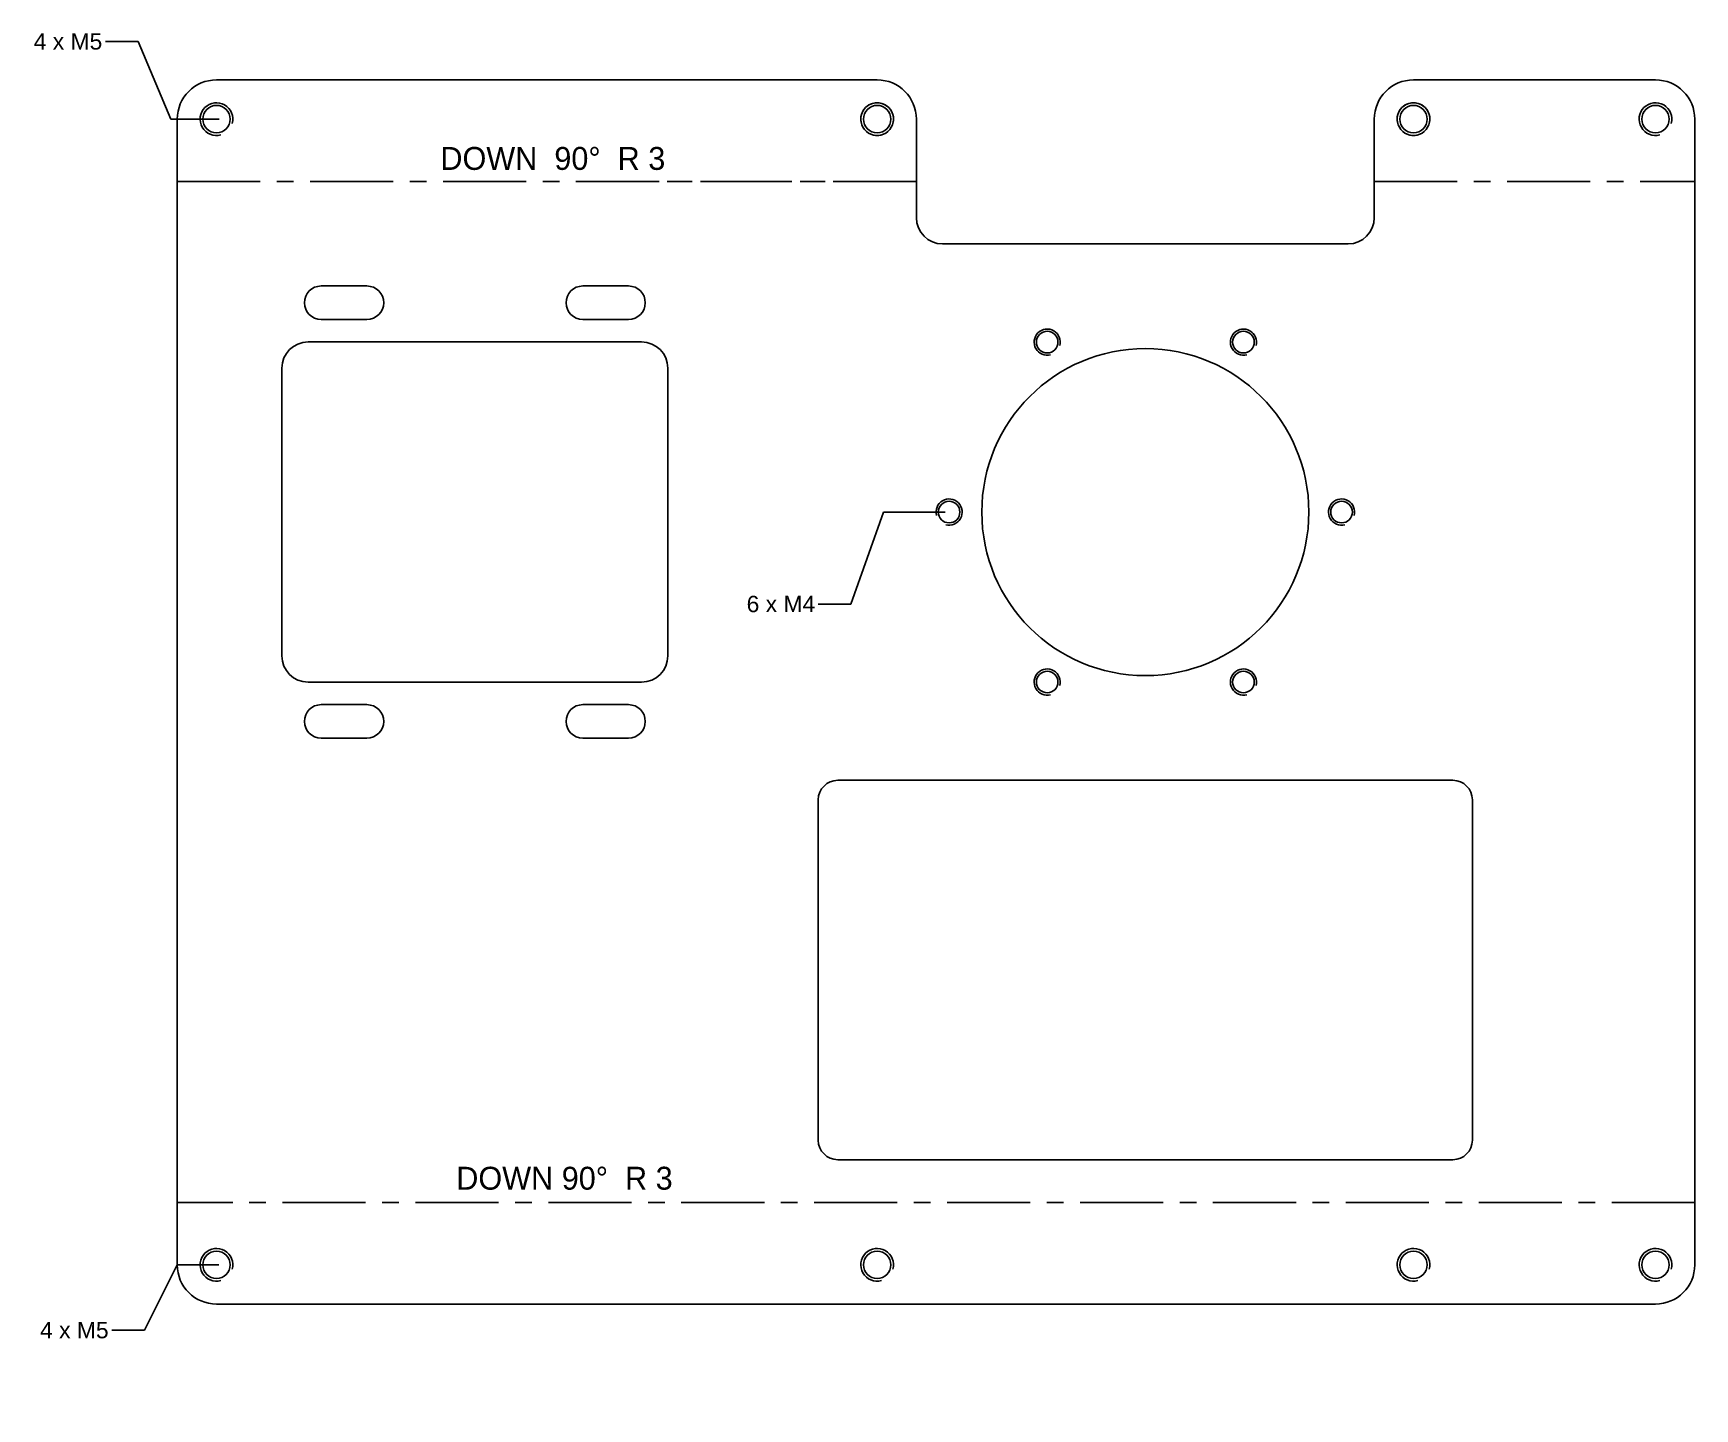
# Model space of a CAD drawing. Extents: x -170 to 84, y -137 to 73.
import ezdxf

# ---------------------------------------------------------------- set-up
doc = ezdxf.new("R2010")
doc.units = 0
doc.linetypes.add('CENTERX2', pattern=[20.32, 12.7, -2.54, 2.54, -2.54])
doc.layers.get('0').update_dxf_attribs({"linetype": 'CONTINUOUS'})
doc.layers.get('DEFPOINTS').update_dxf_attribs({"linetype": 'CONTINUOUS'})
doc.layers.add('DEFAULT', color=7, linetype='CONTINUOUS')
doc.styles.add('DEFAULT', font='arial.ttf')
doc.dimstyles.new('ISO-25', dxfattribs={"dimtxt": 2.5, "dimasz": 2.5, "dimexe": 1.25, "dimexo": 0.625, "dimtad": 1, "dimtoh": 1, "dimzin": 1, "dimcen": 2.5, "dimazin": 3, "dimtfac": 1, "dimtix": 1, "dimtmove": 0, "dimatfit": 3})

# ---------------------------------------------------------------- blocks, each defined once
blk = doc.blocks.new('*D1')
at = {"layer": 'DEFAULT', "color": 0}
for p, q in [((-148.02, -115.07), (-153.02, -125.07)), ((-141.62, -115.07), (-148.02, -115.07)), ((-153.02, -125.07), (-158.02, -125.07))]:
    blk.add_line(p, q, dxfattribs=at)
at = {"layer": 'DEFPOINTS', "color": 0}
for p in [(-141, -115.07), (-158.02, -125.07), (-170.02, -137.07)]:
    blk.add_point(p, dxfattribs=at)
at = {"layer": 'DEFAULT', "color": 0, "linetype": 'CONTINUOUS', "style": 'DEFAULT'}
blk.add_text('4 x M5', height=2.5, dxfattribs=at).set_placement((-168.97, -126.3))
blk = doc.blocks.new('*D2')
at = {"layer": 'DEFAULT', "color": 0}
for p, q in [((-153.98, 71.93), (-158.98, 71.93)), ((-148.98, 60.07), (-153.98, 71.93)), ((-141.59, 60.07), (-148.98, 60.07))]:
    blk.add_line(p, q, dxfattribs=at)
at = {"layer": 'DEFPOINTS', "color": 0}
for p in [(-158.98, 71.93), (-140.97, 60.07), (-169.98, -137.07)]:
    blk.add_point(p, dxfattribs=at)
at = {"layer": 'DEFAULT', "color": 0, "linetype": 'CONTINUOUS', "style": 'DEFAULT'}
blk.add_text('4 x M5', height=2.5, dxfattribs=at).set_placement((-169.94, 70.7))
blk = doc.blocks.new('*D3')
at = {"layer": 'DEFAULT', "color": 0}
for p, q in [((-40.02, 0), (-45.02, -14.07)), ((-30.62, 0), (-40.02, 0)), ((-45.02, -14.07), (-50.02, -14.07))]:
    blk.add_line(p, q, dxfattribs=at)
at = {"layer": 'DEFPOINTS', "color": 0}
for p in [(-30, 0), (-50.02, -14.07), (-107.02, -137.07)]:
    blk.add_point(p, dxfattribs=at)
at = {"layer": 'DEFAULT', "color": 0, "linetype": 'CONTINUOUS', "style": 'DEFAULT'}
blk.add_text('6 x M4', height=2.5, dxfattribs=at).set_placement((-60.95, -15.3))

msp = doc.modelspace()

# ---------------------------------------------------------------- linework, layer by layer
at = {"color": 7, "linetype": 'CONTINUOUS'}
for p, q in [((-142, 66.069), (-41, 66.069)), ((-41, 66.069), (-78, 66.069)), ((41, 66.069), (78, 66.069)), ((-148, -115.069), (-148, 60.069)), ((-35, 60.069), (-35, 45)), ((-35, 60.069), (-35, 45)), ((35, 60.069), (35, 45)), ((35, 60.069), (35, 45)), ((84, 60.069), (84, -115.069)), ((-31, 41), (31, 41)), ((31, 41), (-31, 41)), ((-119, 34.56), (-126, 34.56)), ((-79, 34.56), (-86, 34.56)), ((-126, 29.44), (-119, 29.44)), ((-86, 29.44), (-79, 29.44)), ((-77, 26), (-128, 26)), ((-132, 22), (-132, -22)), ((-73, -22), (-73, 22)), ((-128, -26), (-77, -26)), ((-119, -29.44), (-126, -29.44)), ((-79, -29.44), (-86, -29.44)), ((-126, -34.56), (-119, -34.56)), ((-86, -34.56), (-79, -34.56)), ((47, -41), (-47, -41)), ((-47, -41), (47, -41)), ((-50, -44), (-50, -96)), ((-50, -96), (-50, -44)), ((50, -96), (50, -44)), ((50, -44), (50, -96)), ((-47, -99), (47, -99)), ((47, -99), (-47, -99)), ((78, -121.069), (-142, -121.069))]:
    msp.add_line(p, q, dxfattribs=at)
at = {"color": 7, "linetype": 'CENTERX2'}
for p, q in [((-148, 50.534), (-35, 50.534)), ((-35, 50.534), (-84, 50.534)), ((35, 50.534), (84, 50.534)), ((84, -105.534), (-148, -105.534))]:
    msp.add_line(p, q, dxfattribs=at)
at = {"color": 7, "linetype": 'CONTINUOUS'}
for centre, radius in [((-142, 60.069), 2.1), ((-41, 60.069), 2.1), ((-41, 60.069), 2.1), ((41, 60.069), 2.1), ((41, 60.069), 2.1), ((78, 60.069), 2.1), ((-15, 25.981), 1.65), ((15, 25.981), 1.65), ((0, 0), 25), ((-30, 0), 1.65), ((30, 0), 1.65), ((-15, -25.981), 1.65), ((15, -25.981), 1.65), ((-142, -115.069), 2.1), ((-41, -115.069), 2.1), ((41, -115.069), 2.1), ((78, -115.069), 2.1)]:
    msp.add_circle(centre, radius, dxfattribs=at)
for centre, radius, start, end in [((-142, 60.069), 6, 90, 180), ((-41, 60.069), 6, 0, 90), ((-41, 60.069), 6, 0, 90), ((41, 60.069), 6, 90, 180), ((41, 60.069), 6, 90, 180), ((78, 60.069), 6, 0, 90), ((-142, 60.069), 2.5, 345, 285), ((-41, 60.069), 2.5, 255, 195), ((-41, 60.069), 2.5, 345, 285), ((41, 60.069), 2.5, 255, 195), ((41, 60.069), 2.5, 345, 285), ((78, 60.069), 2.5, 345, 285), ((-31, 45), 4, 180, 270), ((-31, 45), 4, 180, 270), ((31, 45), 4, 270, 0), ((31, 45), 4, 270, 0), ((-126, 32), 2.56, 90, 270), ((-119, 32), 2.56, 270, 90), ((-86, 32), 2.56, 90, 270), ((-79, 32), 2.56, 270, 90), ((-15, 25.981), 2, 345, 285), ((15, 25.981), 2, 345, 285), ((-128, 22), 4, 90, 180), ((-77, 22), 4, 0, 90), ((-30, 0), 2, 255, 195), ((30, 0), 2, 345, 285), ((-128, -22), 4, 180, 270), ((-77, -22), 4, 270, 0), ((-15, -25.981), 2, 345, 285), ((15, -25.981), 2, 345, 285), ((-126, -32), 2.56, 90, 270), ((-119, -32), 2.56, 270, 90), ((-86, -32), 2.56, 90, 270), ((-79, -32), 2.56, 270, 90), ((-47, -44), 3, 90, 180), ((-47, -44), 3, 90, 180), ((47, -44), 3, 0, 90), ((47, -44), 3, 0, 90), ((-47, -96), 3, 180, 270), ((-47, -96), 3, 180, 270), ((47, -96), 3, 270, 0), ((47, -96), 3, 270, 0), ((-142, -115.069), 2.5, 345, 285), ((-41, -115.069), 2.5, 345, 285), ((41, -115.069), 2.5, 345, 285), ((78, -115.069), 2.5, 345, 285), ((-142, -115.069), 6, 180, 270), ((78, -115.069), 6, 270, 0)]:
    msp.add_arc(centre, radius, start, end, dxfattribs=at)

# ---------------------------------------------------------------- texts
for s, p in [('DOWN  90°  R 3', (-107.768, 52.31)), ('DOWN 90°  R 3', (-105.34, -103.581))]:
    msp.add_text(s, height=3.5, dxfattribs=at).set_placement(p)

# ---------------------------------------------------------------- dimensions: what is measured, and where the dimension line sits
at = {"layer": 'DEFAULT'}
for feature_location, offset, origin, text, picture, middle in [((-140.967, 60.069), (-18.017, 11.858), (-169.983, -137.073), '4 x M5', '*D2', (-164.752, 71.927)), ((-30, 0), (-20.017, -14.073), (-107.017, -137.073), '6 x M4', '*D3', (-55.729, -14.073)), ((-141, -115.069), (-17.017, -10.004), (-170.017, -137.073), '4 x M5', '*D1', (-163.785, -125.073))]:
    dim = msp.add_ordinate_dim(feature_location=feature_location, offset=offset, dtype=0, origin=origin, text=text, dimstyle='ISO-25', override={"dimtad": 0}, dxfattribs=at)
    dim.commit()
    dim.dimension.update_dxf_attribs({"geometry": picture, "text_midpoint": middle})

doc.saveas('drawing.dxf')
